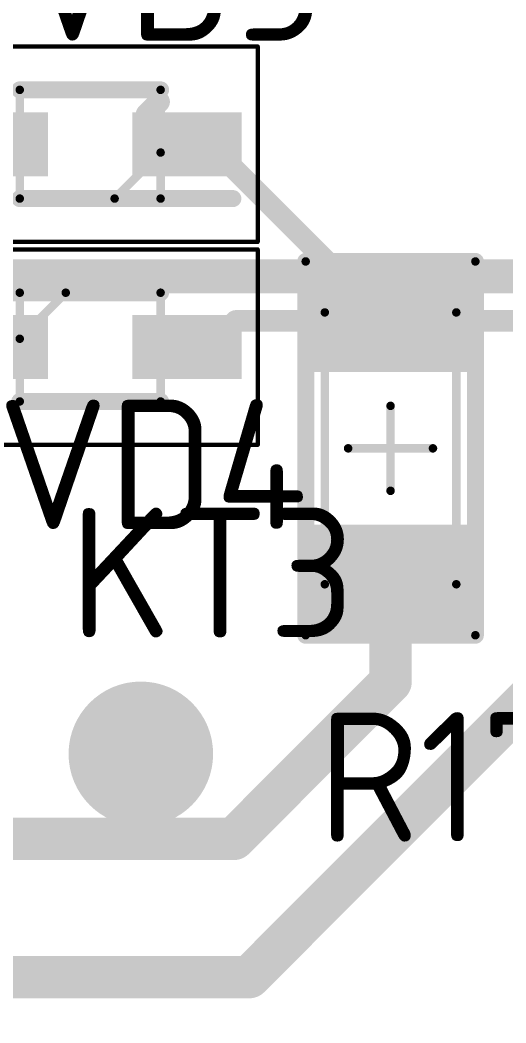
# Model space of a CAD drawing. Header units: inches. Extents: x 0 to 220, y 0 to 115.
# Drawn here: x 97.8 to 103.53, y 10.71 to 22.52 of the extents above; entities that cross this region are included whole.
import ezdxf

# ---------------------------------------------------------------- set-up
doc = ezdxf.new("R2010")
doc.units = ezdxf.units.IN
for name, color, linetype in [('Bottom Layer- Bottom', 5, 'Continuous'), ('Bottom Solder- Bot Mask', 6, 'Continuous'), ('Mechanical 13', 56, 'Continuous'), ('Mechanical 15', 56, 'Continuous'), ('Multi-Layer', 9, 'Continuous'), ('Top Layer- Top', 1, 'Continuous'), ('Top Overlay- Top Silk', 2, 'Continuous'), ('Top Paste- Top Paste', 8, 'Continuous'), ('Top Solder- Top Mask', 216, 'Continuous')]:
    doc.layers.add(name, color=color, linetype=linetype)
doc.styles.add('GOST type B', font='', dxfattribs={"height": 0.2})
doc.styles.get('GOST type B').set_extended_font_data('GOST type B')

# ---------------------------------------------------------------- blocks, each defined once
blk = doc.blocks.new('OTV10_17')
at = {"layer": 'Bottom Layer- Bottom'}
h = blk.add_hatch(color=7, dxfattribs=at)
edge = h.paths.add_edge_path()
edge.add_arc((0, 0), 0.75, 0, 360)
at = {"layer": 'Bottom Solder- Bot Mask'}
h = blk.add_hatch(color=7, dxfattribs=at)
edge = h.paths.add_edge_path()
edge.add_arc((0, 0), 0.852, 0, 360)
at = {"layer": 'Multi-Layer'}
h = blk.add_hatch(color=9, dxfattribs=at)
edge = h.paths.add_edge_path()
edge.add_arc((0, 0), 0.75, 0, 360)
at = {"layer": 'Top Layer- Top'}
h = blk.add_hatch(color=7, dxfattribs=at)
edge = h.paths.add_edge_path()
edge.add_arc((0, 0), 0.75, 0, 360)
at = {"layer": 'Top Solder- Top Mask'}
h = blk.add_hatch(color=7, dxfattribs=at)
edge = h.paths.add_edge_path()
edge.add_arc((0, 0), 0.852, 0, 360)
blk = doc.blocks.new('SOD_323_90')
at = {"layer": 'Top Layer- Top'}
for points in [[(-1.683, 0.275), (-0.598, 0.275), (-0.598, -0.275), (-1.683, -0.275)], [(0.598, 0.275), (1.683, 0.275), (1.683, -0.275), (0.598, -0.275)]]:
    blk.add_hatch(color=7, dxfattribs=at).paths.add_polyline_path(points)
at = {"layer": 'Top Paste- Top Paste'}
for points in [[(-1.683, 0.275), (-0.598, 0.275), (-0.598, -0.275), (-1.683, -0.275)], [(0.598, 0.275), (1.683, 0.275), (1.683, -0.275), (0.598, -0.275)]]:
    blk.add_hatch(color=7, dxfattribs=at).paths.add_polyline_path(points)
at = {"layer": 'Top Solder- Top Mask'}
for points in [[(-1.784, 0.377), (-0.496, 0.377), (-0.496, -0.377), (-1.784, -0.377)], [(0.496, 0.377), (1.784, 0.377), (1.784, -0.377), (0.496, -0.377)]]:
    blk.add_hatch(color=7, dxfattribs=at).paths.add_polyline_path(points)
at = {"layer": 'Mechanical 13'}
for points in [[(-0.288, 0.64, 0.1, 0.1, 0), (-0.83, 0.098, 0.1, 0.1, 0)], [(-0.83, -0.64, 0.1, 0.1, 0), (-0.83, 0.64, 0.1, 0.1, 0)], [(0.83, 0.64, 0.1, 0.1, 0), (-0.83, 0.64, 0.1, 0.1, 0)], [(0.83, 0.64, 0.1, 0.1, 0), (0.83, -0.64, 0.1, 0.1, 0)], [(0.83, -0.64, 0.1, 0.1, 0), (-0.83, -0.64, 0.1, 0.1, 0)]]:
    blk.add_lwpolyline(points, format="xyseb", dxfattribs=at)
for points in [[(-0.855, 0.64, 0.05, 0.05, 1), (-0.805, 0.64, 0.05, 0.05, 1)], [(-0.855, 0.64, 0.05, 0.05, 1), (-0.805, 0.64, 0.05, 0.05, 1)], [(-0.313, 0.64, 0.05, 0.05, 1), (-0.263, 0.64, 0.05, 0.05, 1)], [(0.805, 0.64, 0.05, 0.05, 1), (0.855, 0.64, 0.05, 0.05, 1)], [(0.805, 0.64, 0.05, 0.05, 1), (0.855, 0.64, 0.05, 0.05, 1)], [(-0.855, 0.098, 0.05, 0.05, 1), (-0.805, 0.098, 0.05, 0.05, 1)], [(-0.855, -0.64, 0.05, 0.05, 1), (-0.805, -0.64, 0.05, 0.05, 1)], [(-0.855, -0.64, 0.05, 0.05, 1), (-0.805, -0.64, 0.05, 0.05, 1)], [(0.805, -0.64, 0.05, 0.05, 1), (0.855, -0.64, 0.05, 0.05, 1)], [(0.805, -0.64, 0.05, 0.05, 1), (0.855, -0.64, 0.05, 0.05, 1)]]:
    blk.add_lwpolyline(points, format="xyseb", close=True, dxfattribs=at)
at = {"layer": 'Mechanical 15'}
for points in [[(-1.975, 1.15, 0.05, 0.05, 0), (-1.975, -1.15, 0.05, 0.05, 0)], [(1.975, 1.15, 0.05, 0.05, 0), (-1.975, 1.15, 0.05, 0.05, 0)], [(1.975, 1.15, 0.05, 0.05, 0), (1.975, -1.15, 0.05, 0.05, 0)], [(1.975, -1.15, 0.05, 0.05, 0), (-1.975, -1.15, 0.05, 0.05, 0)]]:
    blk.add_lwpolyline(points, format="xyseb", dxfattribs=at)
for points in [[(-1.987, 1.15, 0.025, 0.025, 1), (-1.963, 1.15, 0.025, 0.025, 1)], [(-1.987, 1.15, 0.025, 0.025, 1), (-1.963, 1.15, 0.025, 0.025, 1)], [(1.963, 1.15, 0.025, 0.025, 1), (1.988, 1.15, 0.025, 0.025, 1)], [(1.963, 1.15, 0.025, 0.025, 1), (1.988, 1.15, 0.025, 0.025, 1)], [(-1.987, -1.15, 0.025, 0.025, 1), (-1.963, -1.15, 0.025, 0.025, 1)], [(-1.987, -1.15, 0.025, 0.025, 1), (-1.963, -1.15, 0.025, 0.025, 1)], [(1.962, -1.15, 0.025, 0.025, 1), (1.987, -1.15, 0.025, 0.025, 1)], [(1.962, -1.15, 0.025, 0.025, 1), (1.987, -1.15, 0.025, 0.025, 1)]]:
    blk.add_lwpolyline(points, format="xyseb", close=True, dxfattribs=at)
at = {"layer": 'Top Overlay- Top Silk'}
for points in [[(0.83, 0.64, 0.2, 0.2, 0), (-1.682, 0.64, 0.2, 0.2, 0)], [(0.83, -0.64, 0.2, 0.2, 0), (-0.83, -0.64, 0.2, 0.2, 0)]]:
    blk.add_lwpolyline(points, format="xyseb", dxfattribs=at)
for points in [[(-1.732, 0.64, 0.1, 0.1, 1), (-1.632, 0.64, 0.1, 0.1, 1)], [(0.78, 0.64, 0.1, 0.1, 1), (0.88, 0.64, 0.1, 0.1, 1)], [(-0.88, -0.64, 0.1, 0.1, 1), (-0.78, -0.64, 0.1, 0.1, 1)], [(0.78, -0.64, 0.1, 0.1, 1), (0.88, -0.64, 0.1, 0.1, 1)]]:
    blk.add_lwpolyline(points, format="xyseb", close=True, dxfattribs=at)
blk = doc.blocks.new('SOD_323_91')
at = {"layer": 'Top Layer- Top'}
for points in [[(-1.682, 0.275), (-0.597, 0.275), (-0.597, -0.275), (-1.682, -0.275)], [(0.598, 0.275), (1.683, 0.275), (1.683, -0.275), (0.598, -0.275)]]:
    blk.add_hatch(color=7, dxfattribs=at).paths.add_polyline_path(points)
at = {"layer": 'Top Paste- Top Paste'}
for points in [[(-1.682, 0.275), (-0.597, 0.275), (-0.597, -0.275), (-1.682, -0.275)], [(0.598, 0.275), (1.683, 0.275), (1.683, -0.275), (0.598, -0.275)]]:
    blk.add_hatch(color=7, dxfattribs=at).paths.add_polyline_path(points)
at = {"layer": 'Top Solder- Top Mask'}
for points in [[(-1.784, 0.377), (-0.496, 0.377), (-0.496, -0.377), (-1.784, -0.377)], [(0.496, 0.377), (1.784, 0.377), (1.784, -0.377), (0.496, -0.377)]]:
    blk.add_hatch(color=7, dxfattribs=at).paths.add_polyline_path(points)
at = {"layer": 'Mechanical 13'}
for points in [[(-0.83, 0.098, 0.1, 0.1, 0), (-0.288, 0.64, 0.1, 0.1, 0)], [(-0.83, -0.64, 0.1, 0.1, 0), (-0.83, 0.64, 0.1, 0.1, 0)], [(-0.83, 0.64, 0.1, 0.1, 0), (0.83, 0.64, 0.1, 0.1, 0)], [(0.83, -0.64, 0.1, 0.1, 0), (0.83, 0.64, 0.1, 0.1, 0)], [(-0.83, -0.64, 0.1, 0.1, 0), (0.83, -0.64, 0.1, 0.1, 0)]]:
    blk.add_lwpolyline(points, format="xyseb", dxfattribs=at)
for points in [[(-0.855, 0.64, 0.05, 0.05, 1), (-0.805, 0.64, 0.05, 0.05, 1)], [(-0.855, 0.64, 0.05, 0.05, 1), (-0.805, 0.64, 0.05, 0.05, 1)], [(-0.313, 0.64, 0.05, 0.05, 1), (-0.263, 0.64, 0.05, 0.05, 1)], [(0.805, 0.64, 0.05, 0.05, 1), (0.855, 0.64, 0.05, 0.05, 1)], [(0.805, 0.64, 0.05, 0.05, 1), (0.855, 0.64, 0.05, 0.05, 1)], [(-0.855, 0.098, 0.05, 0.05, 1), (-0.805, 0.098, 0.05, 0.05, 1)], [(-0.855, -0.64, 0.05, 0.05, 1), (-0.805, -0.64, 0.05, 0.05, 1)], [(-0.855, -0.64, 0.05, 0.05, 1), (-0.805, -0.64, 0.05, 0.05, 1)], [(0.805, -0.64, 0.05, 0.05, 1), (0.855, -0.64, 0.05, 0.05, 1)], [(0.805, -0.64, 0.05, 0.05, 1), (0.855, -0.64, 0.05, 0.05, 1)]]:
    blk.add_lwpolyline(points, format="xyseb", close=True, dxfattribs=at)
at = {"layer": 'Mechanical 15'}
for points in [[(-1.975, -1.15, 0.05, 0.05, 0), (-1.975, 1.15, 0.05, 0.05, 0)], [(-1.975, 1.15, 0.05, 0.05, 0), (1.975, 1.15, 0.05, 0.05, 0)], [(1.975, 1.15, 0.05, 0.05, 0), (1.975, -1.15, 0.05, 0.05, 0)], [(-1.975, -1.15, 0.05, 0.05, 0), (1.975, -1.15, 0.05, 0.05, 0)]]:
    blk.add_lwpolyline(points, format="xyseb", dxfattribs=at)
for points in [[(-1.987, 1.15, 0.025, 0.025, 1), (-1.962, 1.15, 0.025, 0.025, 1)], [(-1.987, 1.15, 0.025, 0.025, 1), (-1.962, 1.15, 0.025, 0.025, 1)], [(1.962, 1.15, 0.025, 0.025, 1), (1.987, 1.15, 0.025, 0.025, 1)], [(1.962, 1.15, 0.025, 0.025, 1), (1.987, 1.15, 0.025, 0.025, 1)], [(-1.987, -1.15, 0.025, 0.025, 1), (-1.962, -1.15, 0.025, 0.025, 1)], [(-1.987, -1.15, 0.025, 0.025, 1), (-1.962, -1.15, 0.025, 0.025, 1)], [(1.963, -1.15, 0.025, 0.025, 1), (1.988, -1.15, 0.025, 0.025, 1)], [(1.963, -1.15, 0.025, 0.025, 1), (1.988, -1.15, 0.025, 0.025, 1)]]:
    blk.add_lwpolyline(points, format="xyseb", close=True, dxfattribs=at)
at = {"layer": 'Top Overlay- Top Silk'}
for points in [[(-1.682, 0.64, 0.2, 0.2, 0), (0.83, 0.64, 0.2, 0.2, 0)], [(-0.83, -0.64, 0.2, 0.2, 0), (0.83, -0.64, 0.2, 0.2, 0)]]:
    blk.add_lwpolyline(points, format="xyseb", dxfattribs=at)
for points in [[(-1.732, 0.64, 0.1, 0.1, 1), (-1.632, 0.64, 0.1, 0.1, 1)], [(0.78, 0.64, 0.1, 0.1, 1), (0.88, 0.64, 0.1, 0.1, 1)], [(-0.88, -0.64, 0.1, 0.1, 1), (-0.78, -0.64, 0.1, 0.1, 1)], [(0.78, -0.64, 0.1, 0.1, 1), (0.88, -0.64, 0.1, 0.1, 1)]]:
    blk.add_lwpolyline(points, format="xyseb", close=True, dxfattribs=at)
blk = doc.blocks.new('1206_131')
at = {"layer": 'Top Layer- Top'}
for points in [[(-2, -0.8), (-2, 0.8), (-1, 0.8), (-1, -0.8)], [(1, -0.8), (1, 0.8), (2, 0.8), (2, -0.8)]]:
    blk.add_hatch(color=7, dxfattribs=at).paths.add_polyline_path(points)
at = {"layer": 'Top Paste- Top Paste'}
for points in [[(-2, -0.8), (-2, 0.8), (-1, 0.8), (-1, -0.8)], [(1, -0.8), (1, 0.8), (2, 0.8), (2, -0.8)]]:
    blk.add_hatch(color=7, dxfattribs=at).paths.add_polyline_path(points)
at = {"layer": 'Top Solder- Top Mask'}
for points in [[(-2.102, -0.902), (-2.102, 0.902), (-0.898, 0.902), (-0.898, -0.902)], [(0.898, -0.902), (0.898, 0.902), (2.102, 0.902), (2.102, -0.902)]]:
    blk.add_hatch(color=7, dxfattribs=at).paths.add_polyline_path(points)
at = {"layer": 'Mechanical 13'}
for points in [[(-1.6, 0.775, 0.1, 0.1, 0), (-1.6, -0.775, 0.1, 0.1, 0)], [(-1.6, 0.775, 0.1, 0.1, 0), (1.6, 0.775, 0.1, 0.1, 0)], [(1.6, 0.775, 0.1, 0.1, 0), (1.6, -0.775, 0.1, 0.1, 0)], [(1.6, -0.775, 0.1, 0.1, 0), (-1.6, -0.775, 0.1, 0.1, 0)]]:
    blk.add_lwpolyline(points, format="xyseb", dxfattribs=at)
for points in [[(-1.625, 0.775, 0.05, 0.05, 1), (-1.575, 0.775, 0.05, 0.05, 1)], [(-1.625, 0.775, 0.05, 0.05, 1), (-1.575, 0.775, 0.05, 0.05, 1)], [(1.575, 0.775, 0.05, 0.05, 1), (1.625, 0.775, 0.05, 0.05, 1)], [(1.575, 0.775, 0.05, 0.05, 1), (1.625, 0.775, 0.05, 0.05, 1)], [(-1.625, -0.775, 0.05, 0.05, 1), (-1.575, -0.775, 0.05, 0.05, 1)], [(-1.625, -0.775, 0.05, 0.05, 1), (-1.575, -0.775, 0.05, 0.05, 1)], [(1.575, -0.775, 0.05, 0.05, 1), (1.625, -0.775, 0.05, 0.05, 1)], [(1.575, -0.775, 0.05, 0.05, 1), (1.625, -0.775, 0.05, 0.05, 1)]]:
    blk.add_lwpolyline(points, format="xyseb", close=True, dxfattribs=at)
at = {"layer": 'Mechanical 15'}
for points in [[(2.2, 1, 0.1, 0.1, 0), (-2.2, 1, 0.1, 0.1, 0)], [(-2.2, 1, 0.1, 0.1, 0), (-2.2, -1, 0.1, 0.1, 0)], [(2.2, 1, 0.1, 0.1, 0), (2.2, -1, 0.1, 0.1, 0)], [(0, 0.5, 0.1, 0.1, 0), (0, -0.5, 0.1, 0.1, 0)], [(-0.5, 0, 0.1, 0.1, 0), (0.5, 0, 0.1, 0.1, 0)], [(2.2, -1, 0.1, 0.1, 0), (-2.2, -1, 0.1, 0.1, 0)]]:
    blk.add_lwpolyline(points, format="xyseb", dxfattribs=at)
for points in [[(-2.225, 1, 0.05, 0.05, 1), (-2.175, 1, 0.05, 0.05, 1)], [(-2.225, 1, 0.05, 0.05, 1), (-2.175, 1, 0.05, 0.05, 1)], [(2.175, 1, 0.05, 0.05, 1), (2.225, 1, 0.05, 0.05, 1)], [(2.175, 1, 0.05, 0.05, 1), (2.225, 1, 0.05, 0.05, 1)], [(-0.025, 0.5, 0.05, 0.05, 1), (0.025, 0.5, 0.05, 0.05, 1)], [(-0.525, 0, 0.05, 0.05, 1), (-0.475, 0, 0.05, 0.05, 1)], [(0.475, 0, 0.05, 0.05, 1), (0.525, 0, 0.05, 0.05, 1)], [(-0.025, -0.5, 0.05, 0.05, 1), (0.025, -0.5, 0.05, 0.05, 1)], [(-2.225, -1, 0.05, 0.05, 1), (-2.175, -1, 0.05, 0.05, 1)], [(-2.225, -1, 0.05, 0.05, 1), (-2.175, -1, 0.05, 0.05, 1)], [(2.175, -1, 0.05, 0.05, 1), (2.225, -1, 0.05, 0.05, 1)], [(2.175, -1, 0.05, 0.05, 1), (2.225, -1, 0.05, 0.05, 1)]]:
    blk.add_lwpolyline(points, format="xyseb", close=True, dxfattribs=at)
at = {"layer": 'Top Overlay- Top Silk'}
for points in [[(-2.2, 1, 0.2, 0.2, 0), (-2.2, -1, 0.2, 0.2, 0)], [(2.2, 1, 0.2, 0.2, 0), (-2.2, 1, 0.2, 0.2, 0)], [(2.2, 1, 0.2, 0.2, 0), (2.2, -1, 0.2, 0.2, 0)], [(2.2, -1, 0.2, 0.2, 0), (-2.2, -1, 0.2, 0.2, 0)]]:
    blk.add_lwpolyline(points, format="xyseb", dxfattribs=at)
for points in [[(-2.25, 1, 0.1, 0.1, 1), (-2.15, 1, 0.1, 0.1, 1)], [(-2.25, 1, 0.1, 0.1, 1), (-2.15, 1, 0.1, 0.1, 1)], [(2.15, 1, 0.1, 0.1, 1), (2.25, 1, 0.1, 0.1, 1)], [(2.15, 1, 0.1, 0.1, 1), (2.25, 1, 0.1, 0.1, 1)], [(-2.25, -1, 0.1, 0.1, 1), (-2.15, -1, 0.1, 0.1, 1)], [(-2.25, -1, 0.1, 0.1, 1), (-2.15, -1, 0.1, 0.1, 1)], [(2.15, -1, 0.1, 0.1, 1), (2.25, -1, 0.1, 0.1, 1)], [(2.15, -1, 0.1, 0.1, 1), (2.25, -1, 0.1, 0.1, 1)]]:
    blk.add_lwpolyline(points, format="xyseb", close=True, dxfattribs=at)

msp = doc.modelspace()

# ---------------------------------------------------------------- linework, layer by layer
at = {"layer": 'Bottom Layer- Bottom'}
msp.add_lwpolyline([(95.601, 19.5, 0.4, 0.4, 0), (126, 19.5, 0.4, 0.4, 0)], format="xyseb", dxfattribs=at)
at = {"layer": 'Top Layer- Top'}
for points in [[(99.288, 21.406, 0.254, 0.254, 0), (99.437, 21.554, 0.254, 0.254, 0)], [(99.288, 21.195, 0.254, 0.254, 0), (99.288, 21.406, 0.254, 0.254, 0)], [(99.288, 21.195, 0.254, 0.254, 0), (99.463, 21.02, 0.254, 0.254, 0)], [(99.463, 21.02, 0.254, 0.254, 0), (99.497, 21.054, 0.254, 0.254, 0)], [(99.765, 21.054, 0.254, 0.254, 0), (100.032, 21.054, 0.254, 0.254, 0)], [(100.032, 21.054, 0.254, 0.254, 0), (101.492, 19.595, 0.254, 0.254, 0)], [(101.492, 19.347, 0.254, 0.254, 0), (101.492, 19.595, 0.254, 0.254, 0)], [(101.492, 19.347, 0.254, 0.254, 0), (101.865, 18.974, 0.254, 0.254, 0)], [(100.032, 18.666, 0.254, 0.254, 0), (100.34, 18.974, 0.254, 0.254, 0)], [(100.34, 18.974, 0.254, 0.254, 0), (101.865, 18.974, 0.254, 0.254, 0)], [(101.865, 18.974, 0.254, 0.254, 0), (104.526, 18.974, 0.254, 0.254, 0)], [(99.765, 18.666, 0.254, 0.254, 0), (100.032, 18.666, 0.254, 0.254, 0)], [(100.5, 11.25, 0.5, 0.5, 0), (106.169, 16.919, 0.5, 0.5, 0)], [(102.165, 14.724, 0.5, 0.5, 0), (102.165, 15.974, 0.5, 0.5, 0)], [(100.318, 12.877, 0.5, 0.5, 0), (102.165, 14.724, 0.5, 0.5, 0)], [(102.954, 8.8, 1.5, 1.5, 0), (107.75, 13.596, 1.5, 1.5, 0)], [(99.222, 12.877, 0.5, 0.5, 0), (99.222, 13.877, 0.5, 0.5, 0)], [(96.865, 12.877, 0.5, 0.5, 0), (100.318, 12.877, 0.5, 0.5, 0)], [(91.094, 11.25, 0.5, 0.5, 0), (100.5, 11.25, 0.5, 0.5, 0)]]:
    msp.add_lwpolyline(points, format="xyseb", dxfattribs=at)
for points in [[(99.374, 21.554, 0.127, 0.127, 1), (99.501, 21.554, 0.127, 0.127, 1)], [(99.225, 21.406, 0.127, 0.127, 1), (99.352, 21.406, 0.127, 0.127, 1)], [(99.225, 21.406, 0.127, 0.127, 1), (99.352, 21.406, 0.127, 0.127, 1)], [(99.225, 21.195, 0.127, 0.127, 1), (99.352, 21.195, 0.127, 0.127, 1)], [(99.225, 21.195, 0.127, 0.127, 1), (99.352, 21.195, 0.127, 0.127, 1)], [(99.4, 21.02, 0.127, 0.127, 1), (99.527, 21.02, 0.127, 0.127, 1)], [(99.4, 21.02, 0.127, 0.127, 1), (99.527, 21.02, 0.127, 0.127, 1)], [(99.434, 21.054, 0.127, 0.127, 1), (99.561, 21.054, 0.127, 0.127, 1)], [(99.701, 21.054, 0.127, 0.127, 1), (99.828, 21.054, 0.127, 0.127, 1)], [(99.969, 21.054, 0.127, 0.127, 1), (100.096, 21.054, 0.127, 0.127, 1)], [(99.969, 21.054, 0.127, 0.127, 1), (100.096, 21.054, 0.127, 0.127, 1)], [(101.428, 19.595, 0.127, 0.127, 1), (101.555, 19.595, 0.127, 0.127, 1)], [(101.428, 19.595, 0.127, 0.127, 1), (101.555, 19.595, 0.127, 0.127, 1)], [(101.428, 19.347, 0.127, 0.127, 1), (101.555, 19.347, 0.127, 0.127, 1)], [(101.428, 19.347, 0.127, 0.127, 1), (101.555, 19.347, 0.127, 0.127, 1)], [(100.277, 18.974, 0.127, 0.127, 1), (100.404, 18.974, 0.127, 0.127, 1)], [(100.277, 18.974, 0.127, 0.127, 1), (100.404, 18.974, 0.127, 0.127, 1)], [(101.801, 18.974, 0.127, 0.127, 1), (101.928, 18.974, 0.127, 0.127, 1)], [(101.801, 18.974, 0.127, 0.127, 1), (101.928, 18.974, 0.127, 0.127, 1)], [(101.801, 18.974, 0.127, 0.127, 1), (101.928, 18.974, 0.127, 0.127, 1)], [(99.701, 18.666, 0.127, 0.127, 1), (99.828, 18.666, 0.127, 0.127, 1)], [(99.969, 18.666, 0.127, 0.127, 1), (100.096, 18.666, 0.127, 0.127, 1)], [(99.969, 18.666, 0.127, 0.127, 1), (100.096, 18.666, 0.127, 0.127, 1)], [(102.04, 15.974, 0.25, 0.25, 1), (102.29, 15.974, 0.25, 0.25, 1)], [(102.04, 14.724, 0.25, 0.25, 1), (102.29, 14.724, 0.25, 0.25, 1)], [(102.04, 14.724, 0.25, 0.25, 1), (102.29, 14.724, 0.25, 0.25, 1)], [(99.097, 13.877, 0.25, 0.25, 1), (99.347, 13.877, 0.25, 0.25, 1)], [(99.097, 12.877, 0.25, 0.25, 1), (99.347, 12.877, 0.25, 0.25, 1)], [(100.193, 12.877, 0.25, 0.25, 1), (100.443, 12.877, 0.25, 0.25, 1)], [(100.193, 12.877, 0.25, 0.25, 1), (100.443, 12.877, 0.25, 0.25, 1)], [(100.375, 11.25, 0.25, 0.25, 1), (100.625, 11.25, 0.25, 0.25, 1)], [(100.375, 11.25, 0.25, 0.25, 1), (100.625, 11.25, 0.25, 0.25, 1)]]:
    msp.add_lwpolyline(points, format="xyseb", close=True, dxfattribs=at)

# ---------------------------------------------------------------- block references
for name, p, rotation in [('SOD_323_90', (98.625, 21.054), 180), ('1206_131', (102.165, 17.474), 90)]:
    msp.add_blockref(name, p, dxfattribs=dict(rotation=rotation))
for name, p in [('SOD_323_91', (98.625, 18.666)), ('OTV10_17', (99.222, 13.877))]:
    msp.add_blockref(name, p)

# ---------------------------------------------------------------- texts
at = {"layer": 'Top Overlay- Top Silk', "style": 'GOST type B'}
for s, p in [('VD5', (97.758, 22.274)), ('VD4', (97.531, 16.524)), ('KT3', (98.382, 15.248)), ('R17', (101.308, 12.845))]:
    msp.add_text(s, height=1.524, dxfattribs=at).set_placement(p)

doc.saveas('drawing.dxf')
